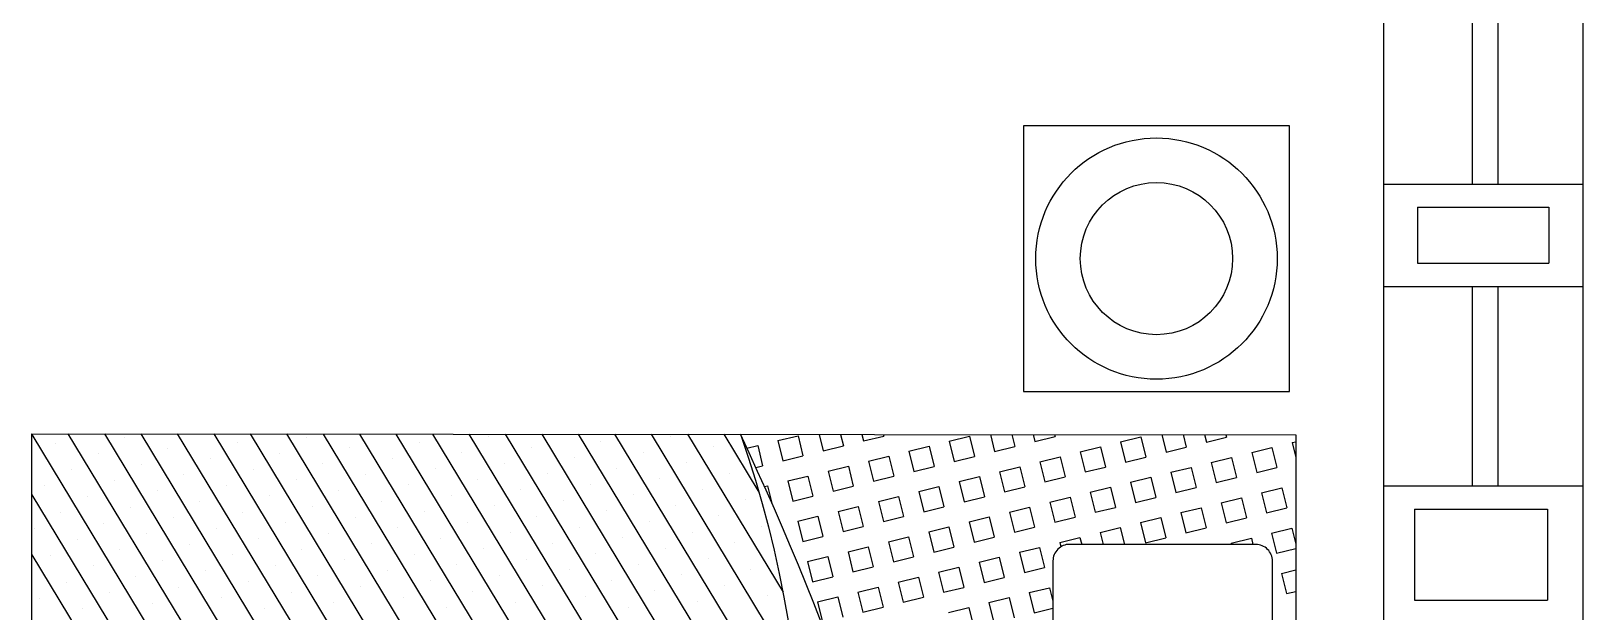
# Model space of a CAD drawing. Extents: x 152 to 700, y -120 to 84.
# Drawn here: x 231.431 to 233.764, y 21.026 to 21.901 of the extents above; entities that cross this region are included whole.
import ezdxf

# ---------------------------------------------------------------- set-up
doc = ezdxf.new("R2010")
doc.units = 0
doc.header["$LTSCALE"] = 0.03
doc.layers.get('0').update_dxf_attribs({"linetype": 'CONTINUOUS'})
for name, color, linetype in [('CALIDAD', 30, 'CONTINUOUS'), ('MUEBLES', 8, 'CONTINUOUS'), ('VENTANAS', 4, 'CONTINUOUS')]:
    doc.layers.add(name, color=color, linetype=linetype)

# ---------------------------------------------------------------- blocks, each defined once
blk = doc.blocks.new('*X4')
at = {"color": 0}
for p, q in [((190.904, 115.9935), (191.9423, 117.7121)), ((190.9041, 115.903), (191.9971, 117.7121)), ((190.9042, 115.8125), (192.0519, 117.7122)), ((190.9583, 115.8114), (192.1067, 117.7122)), ((191.0131, 115.8114), (192.1614, 117.7123)), ((191.0679, 115.8115), (192.2162, 117.7123)), ((191.1227, 115.8115), (192.271, 117.7123)), ((191.1774, 115.8116), (192.3258, 117.7124)), ((191.2322, 115.8116), (192.3806, 117.7124)), ((191.287, 115.8116), (191.9667, 116.9366)), ((191.3418, 115.8117), (191.9862, 116.8783)), ((191.3966, 115.8117), (192.0041, 116.8172)), ((191.4514, 115.8118), (192.0202, 116.7533)), ((191.5062, 115.8118), (192.0344, 116.6861)), ((191.561, 115.8118), (192.0463, 116.6151)), ((191.6158, 115.8119), (192.0555, 116.5398)), ((191.6705, 115.8119), (192.0617, 116.4593)), ((191.7253, 115.812), (192.064, 116.3725)), ((191.7801, 115.812), (192.0614, 116.2776)), ((191.8349, 115.812), (192.0523, 116.1718)), ((190.9804, 116.0746), (190.9804, 116.0746)), ((191.2537, 116.0738), (191.2537, 116.0738)), ((191.527, 116.0729), (191.527, 116.0729)), ((191.8004, 116.0721), (191.8004, 116.0721)), ((190.916, 116.0587), (190.916, 116.0587)), ((191.0205, 116.0504), (191.0205, 116.0504)), ((191.0849, 116.0662), (191.0849, 116.0662)), ((191.1893, 116.0579), (191.1893, 116.0579)), ((191.2938, 116.0495), (191.2938, 116.0495)), ((191.3582, 116.0654), (191.3582, 116.0654)), ((191.4627, 116.0571), (191.4627, 116.0571)), ((191.5672, 116.0487), (191.5672, 116.0487)), ((191.6315, 116.0646), (191.6315, 116.0646)), ((191.736, 116.0562), (191.736, 116.0562)), ((191.8405, 116.0479), (191.8405, 116.0479)), ((191.8897, 115.8121), (192.0333, 116.0498)), ((191.9048, 116.0638), (191.9048, 116.0638)), ((192.0093, 116.0554), (192.0093, 116.0554)), ((190.9561, 116.0345), (190.9561, 116.0345)), ((191.0606, 116.0261), (191.0606, 116.0261)), ((191.125, 116.042), (191.125, 116.042)), ((191.2295, 116.0336), (191.2295, 116.0336)), ((191.334, 116.0253), (191.334, 116.0253)), ((191.3983, 116.0412), (191.3983, 116.0412)), ((191.5028, 116.0328), (191.5028, 116.0328)), ((191.6073, 116.0245), (191.6073, 116.0245)), ((191.6716, 116.0403), (191.6716, 116.0403)), ((191.7761, 116.032), (191.7761, 116.032)), ((191.8806, 116.0236), (191.8806, 116.0236)), ((191.945, 116.0395), (191.945, 116.0395)), ((190.9963, 116.0102), (190.9963, 116.0102)), ((191.1007, 116.0019), (191.1007, 116.0019)), ((191.1651, 116.0178), (191.1651, 116.0178)), ((191.2696, 116.0094), (191.2696, 116.0094)), ((191.3741, 116.0011), (191.3741, 116.0011)), ((191.4384, 116.0169), (191.4384, 116.0169)), ((191.5429, 116.0086), (191.5429, 116.0086)), ((191.6474, 116.0002), (191.6474, 116.0002)), ((191.7118, 116.0161), (191.7118, 116.0161)), ((191.8162, 116.0077), (191.8162, 116.0077)), ((191.9851, 116.0153), (191.9851, 116.0153)), ((190.9319, 115.9944), (190.9319, 115.9944)), ((191.0364, 115.986), (191.0364, 115.986)), ((191.1409, 115.9776), (191.1409, 115.9776)), ((191.2052, 115.9935), (191.2052, 115.9935)), ((191.3097, 115.9852), (191.3097, 115.9852)), ((191.4786, 115.9927), (191.4786, 115.9927)), ((191.583, 115.9843), (191.583, 115.9843)), ((191.7519, 115.9919), (191.7519, 115.9919)), ((191.8564, 115.9835), (191.8564, 115.9835)), ((191.9207, 115.9994), (191.9207, 115.9994)), ((190.9077, 115.9542), (190.9077, 115.9542)), ((190.972, 115.9701), (190.972, 115.9701)), ((191.0765, 115.9618), (191.0765, 115.9618)), ((191.2454, 115.9693), (191.2454, 115.9693)), ((191.3498, 115.9609), (191.3498, 115.9609)), ((191.4142, 115.9768), (191.4142, 115.9768)), ((191.5187, 115.9685), (191.5187, 115.9685)), ((191.6232, 115.9601), (191.6232, 115.9601)), ((191.6875, 115.976), (191.6875, 115.976)), ((191.792, 115.9676), (191.792, 115.9676)), ((191.8965, 115.9593), (191.8965, 115.9593)), ((191.9608, 115.9752), (191.9608, 115.9752)), ((191.0121, 115.9459), (191.0121, 115.9459)), ((191.1166, 115.9375), (191.1166, 115.9375)), ((191.181, 115.9534), (191.181, 115.9534)), ((191.2855, 115.945), (191.2855, 115.945)), ((191.39, 115.9367), (191.39, 115.9367)), ((191.4543, 115.9526), (191.4543, 115.9526)), ((191.5588, 115.9442), (191.5588, 115.9442)), ((191.6633, 115.9359), (191.6633, 115.9359)), ((191.7276, 115.9517), (191.7276, 115.9517)), ((191.8321, 115.9434), (191.8321, 115.9434)), ((191.9366, 115.935), (191.9366, 115.935)), ((192.001, 115.9509), (192.001, 115.9509)), ((190.9478, 115.93), (190.9478, 115.93)), ((191.0523, 115.9216), (191.0523, 115.9216)), ((191.1568, 115.9133), (191.1568, 115.9133)), ((191.2211, 115.9292), (191.2211, 115.9292)), ((191.3256, 115.9208), (191.3256, 115.9208)), ((191.4301, 115.9125), (191.4301, 115.9125)), ((191.4944, 115.9283), (191.4944, 115.9283)), ((191.5989, 115.92), (191.5989, 115.92)), ((191.7034, 115.9116), (191.7034, 115.9116)), ((191.7678, 115.9275), (191.7678, 115.9275)), ((191.8722, 115.9191), (191.8722, 115.9191)), ((191.9767, 115.9108), (191.9767, 115.9108)), ((190.9235, 115.8899), (190.9235, 115.8899)), ((190.9879, 115.9058), (190.9879, 115.9058)), ((191.0924, 115.8974), (191.0924, 115.8974)), ((191.1969, 115.889), (191.1969, 115.889)), ((191.2612, 115.9049), (191.2612, 115.9049)), ((191.3657, 115.8966), (191.3657, 115.8966)), ((191.4702, 115.8882), (191.4702, 115.8882)), ((191.5346, 115.9041), (191.5346, 115.9041)), ((191.639, 115.8957), (191.639, 115.8957)), ((191.7435, 115.8874), (191.7435, 115.8874)), ((191.8079, 115.9033), (191.8079, 115.9033)), ((191.9124, 115.8949), (191.9124, 115.8949)), ((191.9445, 115.8121), (191.997, 115.8991)), ((190.9637, 115.8656), (190.9637, 115.8656)), ((191.028, 115.8815), (191.028, 115.8815)), ((191.1325, 115.8732), (191.1325, 115.8732)), ((191.237, 115.8648), (191.237, 115.8648)), ((191.3014, 115.8807), (191.3014, 115.8807)), ((191.4058, 115.8723), (191.4058, 115.8723)), ((191.5103, 115.864), (191.5103, 115.864)), ((191.5747, 115.8799), (191.5747, 115.8799)), ((191.6792, 115.8715), (191.6792, 115.8715)), ((191.7836, 115.8631), (191.7836, 115.8631)), ((191.848, 115.879), (191.848, 115.879)), ((191.9525, 115.8707), (191.9525, 115.8707)), ((191.0038, 115.8414), (191.0038, 115.8414)), ((191.0682, 115.8573), (191.0682, 115.8573)), ((191.1726, 115.8489), (191.1726, 115.8489)), ((191.2771, 115.8406), (191.2771, 115.8406)), ((191.3415, 115.8564), (191.3415, 115.8564)), ((191.446, 115.8481), (191.446, 115.8481)), ((191.5504, 115.8397), (191.5504, 115.8397)), ((191.6148, 115.8556), (191.6148, 115.8556)), ((191.7193, 115.8473), (191.7193, 115.8473)), ((191.8238, 115.8389), (191.8238, 115.8389)), ((191.8881, 115.8548), (191.8881, 115.8548)), ((190.9394, 115.8255), (190.9394, 115.8255)), ((191.0439, 115.8172), (191.0439, 115.8172)), ((191.1083, 115.833), (191.1083, 115.833)), ((191.2128, 115.8247), (191.2128, 115.8247)), ((191.3172, 115.8163), (191.3172, 115.8163)), ((191.3816, 115.8322), (191.3816, 115.8322)), ((191.4861, 115.8239), (191.4861, 115.8239)), ((191.5906, 115.8155), (191.5906, 115.8155)), ((191.6549, 115.8314), (191.6549, 115.8314)), ((191.7594, 115.823), (191.7594, 115.823)), ((191.8639, 115.8147), (191.8639, 115.8147)), ((191.9282, 115.8305), (191.9282, 115.8305))]:
    blk.add_line(p, q, dxfattribs=at)
blk = doc.blocks.new('*X5')
at = {"color": 0}
for p, q in [((192.0853, 116.0644), (192.0927, 116.0947)), ((192.3126, 116.0728), (192.3201, 116.1032)), ((192.3429, 116.0654), (192.3504, 116.0957)), ((192.1156, 116.0569), (192.1231, 116.0873)), ((192.1459, 116.0495), (192.1534, 116.0798)), ((192.1534, 116.0798), (192.1838, 116.0723)), ((192.1763, 116.042), (192.1838, 116.0723)), ((192.2823, 116.0803), (192.3126, 116.0728)), ((192.3733, 116.0579), (192.3808, 116.0882)), ((192.4036, 116.0504), (192.4111, 116.0808)), ((192.4111, 116.0808), (192.439, 116.0739)), ((192.0853, 116.0644), (192.1156, 116.0569)), ((192.1459, 116.0495), (192.1763, 116.042)), ((192.2066, 116.0345), (192.2141, 116.0649)), ((192.2141, 116.0649), (192.2444, 116.0574)), ((192.237, 116.0271), (192.2444, 116.0574)), ((192.2673, 116.0196), (192.2748, 116.0499)), ((192.2748, 116.0499), (192.3051, 116.0425)), ((192.3429, 116.0654), (192.3733, 116.0579)), ((192.4036, 116.0504), (192.434, 116.043)), ((192.434, 116.043), (192.439, 116.0633)), ((192.7827, 116.0215), (192.7902, 116.0519)), ((192.7902, 116.0519), (192.804, 116.0485)), ((192.0703, 116.0037), (192.0778, 116.0341)), ((192.0778, 116.0341), (192.1081, 116.0266)), ((192.1007, 115.9962), (192.1081, 116.0266)), ((192.2066, 116.0345), (192.237, 116.0271)), ((192.2977, 116.0121), (192.3051, 116.0425)), ((192.328, 116.0047), (192.3355, 116.035)), ((192.3355, 116.035), (192.3658, 116.0276)), ((192.3584, 115.9972), (192.3658, 116.0276)), ((192.0703, 116.0037), (192.1007, 115.9962)), ((192.131, 115.9888), (192.1385, 116.0191)), ((192.1385, 116.0191), (192.1688, 116.0117)), ((192.1614, 115.9813), (192.1688, 116.0117)), ((192.1917, 115.9738), (192.1992, 116.0042)), ((192.1992, 116.0042), (192.2295, 115.9967)), ((192.2673, 116.0196), (192.2977, 116.0121)), ((192.328, 116.0047), (192.3584, 115.9972)), ((192.3887, 115.9897), (192.3962, 116.0201)), ((192.3962, 116.0201), (192.4265, 116.0126)), ((192.4191, 115.9823), (192.4265, 116.0126)), ((192.7827, 116.0215), (192.804, 116.0163)), ((192.131, 115.9888), (192.1614, 115.9813)), ((192.222, 115.9664), (192.2295, 115.9967)), ((192.2524, 115.9589), (192.2599, 115.9893)), ((192.2599, 115.9893), (192.2902, 115.9818)), ((192.2827, 115.9514), (192.2902, 115.9818)), ((192.3887, 115.9897), (192.4191, 115.9823)), ((192.4494, 115.9748), (192.451, 115.9813)), ((192.4797, 115.9673), (192.4823, 115.9777)), ((192.5101, 115.9599), (192.5145, 115.9777)), ((192.5404, 115.9524), (192.5467, 115.9778)), ((192.7071, 115.9758), (192.7076, 115.9779)), ((192.7374, 115.9683), (192.7398, 115.9779)), ((192.7678, 115.9608), (192.7752, 115.9912)), ((192.7752, 115.9912), (192.804, 115.9841)), ((192.7981, 115.9534), (192.804, 115.9774)), ((192.0554, 115.943), (192.0629, 115.9734)), ((192.0629, 115.9734), (192.0932, 115.9659)), ((192.0857, 115.9355), (192.0932, 115.9659)), ((192.1161, 115.9281), (192.1235, 115.9584)), ((192.1235, 115.9584), (192.1539, 115.951)), ((192.1917, 115.9738), (192.222, 115.9664)), ((192.2524, 115.9589), (192.2827, 115.9514)), ((192.3131, 115.944), (192.3205, 115.9743)), ((192.3205, 115.9743), (192.3509, 115.9669)), ((192.3434, 115.9365), (192.3509, 115.9669)), ((192.3738, 115.9291), (192.3812, 115.9594)), ((192.3812, 115.9594), (192.4116, 115.9519)), ((192.4494, 115.9748), (192.4797, 115.9673)), ((192.5101, 115.9599), (192.5404, 115.9524)), ((192.5708, 115.945), (192.5782, 115.9753)), ((192.5782, 115.9753), (192.6086, 115.9678)), ((192.6011, 115.9375), (192.6086, 115.9678)), ((192.6315, 115.93), (192.6389, 115.9604)), ((192.6389, 115.9604), (192.6693, 115.9529)), ((192.7071, 115.9758), (192.7374, 115.9683)), ((192.7678, 115.9608), (192.7981, 115.9534)), ((192.0554, 115.943), (192.0857, 115.9355)), ((192.1464, 115.9206), (192.1539, 115.951)), ((192.1768, 115.9132), (192.1842, 115.9435)), ((192.1842, 115.9435), (192.2146, 115.936)), ((192.2071, 115.9057), (192.2146, 115.936)), ((192.3131, 115.944), (192.3434, 115.9365)), ((192.4041, 115.9216), (192.4116, 115.9519)), ((192.4345, 115.9141), (192.4419, 115.9445)), ((192.4419, 115.9445), (192.4723, 115.937)), ((192.4648, 115.9067), (192.4723, 115.937)), ((192.5708, 115.945), (192.6011, 115.9375)), ((192.6618, 115.9226), (192.6693, 115.9529)), ((192.6922, 115.9151), (192.6996, 115.9454)), ((192.6996, 115.9454), (192.73, 115.938)), ((192.7225, 115.9076), (192.73, 115.938)), ((192.7528, 115.9002), (192.7603, 115.9305)), ((192.7603, 115.9305), (192.7907, 115.923)), ((192.0101, 115.8898), (192.0165, 115.9157)), ((192.0405, 115.8823), (192.0479, 115.9127)), ((192.0479, 115.9127), (192.0783, 115.9052)), ((192.1161, 115.9281), (192.1464, 115.9206)), ((192.1768, 115.9132), (192.2071, 115.9057)), ((192.2375, 115.8982), (192.2449, 115.9286)), ((192.2449, 115.9286), (192.2753, 115.9211)), ((192.2678, 115.8908), (192.2753, 115.9211)), ((192.2982, 115.8833), (192.3056, 115.9136)), ((192.3056, 115.9136), (192.336, 115.9062)), ((192.3738, 115.9291), (192.4041, 115.9216)), ((192.4345, 115.9141), (192.4648, 115.9067)), ((192.4952, 115.8992), (192.5026, 115.9295)), ((192.5026, 115.9295), (192.533, 115.9221)), ((192.5255, 115.8917), (192.533, 115.9221)), ((192.5558, 115.8843), (192.5633, 115.9146)), ((192.5633, 115.9146), (192.5937, 115.9071)), ((192.5862, 115.8768), (192.5937, 115.9071)), ((192.6315, 115.93), (192.6618, 115.9226)), ((192.6922, 115.9151), (192.7225, 115.9076)), ((192.7832, 115.8927), (192.7907, 115.923)), ((192.0055, 115.8909), (192.0101, 115.8898)), ((192.0708, 115.8749), (192.0783, 115.9052)), ((192.1012, 115.8674), (192.1086, 115.8977)), ((192.1086, 115.8977), (192.139, 115.8903)), ((192.1315, 115.8599), (192.139, 115.8903)), ((192.2375, 115.8982), (192.2678, 115.8908)), ((192.3285, 115.8758), (192.336, 115.9062)), ((192.3588, 115.8684), (192.3663, 115.8987)), ((192.3663, 115.8987), (192.3967, 115.8912)), ((192.3892, 115.8609), (192.3967, 115.8912)), ((192.4195, 115.8534), (192.427, 115.8838)), ((192.427, 115.8838), (192.4573, 115.8763)), ((192.4952, 115.8992), (192.5255, 115.8917)), ((192.5558, 115.8843), (192.5862, 115.8768)), ((192.6165, 115.8693), (192.624, 115.8997)), ((192.624, 115.8997), (192.6543, 115.8922)), ((192.6469, 115.8619), (192.6543, 115.8922)), ((192.6772, 115.8544), (192.6847, 115.8847)), ((192.6847, 115.8847), (192.715, 115.8773)), ((192.7528, 115.9002), (192.7832, 115.8927)), ((191.9924, 115.862), (192.0027, 115.8594)), ((192.0405, 115.8823), (192.0708, 115.8749)), ((192.1012, 115.8674), (192.1315, 115.8599)), ((192.1618, 115.8525), (192.1693, 115.8828)), ((192.1693, 115.8828), (192.1997, 115.8753)), ((192.1922, 115.845), (192.1997, 115.8753)), ((192.2225, 115.8375), (192.23, 115.8679)), ((192.23, 115.8679), (192.2603, 115.8604)), ((192.2529, 115.8301), (192.2603, 115.8604)), ((192.2982, 115.8833), (192.3285, 115.8758)), ((192.3588, 115.8684), (192.3892, 115.8609)), ((192.4499, 115.846), (192.4573, 115.8763)), ((192.4802, 115.8385), (192.4877, 115.8688)), ((192.4877, 115.8688), (192.518, 115.8614)), ((192.5106, 115.831), (192.518, 115.8614)), ((192.6165, 115.8693), (192.6469, 115.8619)), ((192.7076, 115.8469), (192.715, 115.8773)), ((192.7379, 115.8395), (192.7454, 115.8698)), ((192.7454, 115.8698), (192.7757, 115.8623)), ((192.7683, 115.832), (192.7757, 115.8623)), ((191.9952, 115.8291), (192.0027, 115.8594)), ((192.0255, 115.8216), (192.033, 115.852)), ((192.033, 115.852), (192.0633, 115.8445)), ((192.0559, 115.8142), (192.0633, 115.8445)), ((192.0876, 115.8122), (192.0937, 115.837)), ((192.0937, 115.837), (192.124, 115.8296)), ((192.1618, 115.8525), (192.1922, 115.845)), ((192.2225, 115.8375), (192.2529, 115.8301)), ((192.2832, 115.8226), (192.2907, 115.8529)), ((192.2907, 115.8529), (192.321, 115.8455)), ((192.3136, 115.8151), (192.321, 115.8455)), ((192.3451, 115.8124), (192.3514, 115.838)), ((192.3514, 115.838), (192.3817, 115.8306)), ((192.4195, 115.8534), (192.4499, 115.846)), ((192.4802, 115.8385), (192.5106, 115.831)), ((192.5409, 115.8236), (192.5484, 115.8539)), ((192.5484, 115.8539), (192.5787, 115.8464)), ((192.5713, 115.8161), (192.5787, 115.8464)), ((192.6026, 115.8126), (192.6091, 115.839)), ((192.6091, 115.839), (192.6394, 115.8315)), ((192.6772, 115.8544), (192.7076, 115.8469)), ((192.7379, 115.8395), (192.7683, 115.832)), ((192.7986, 115.8245), (192.8041, 115.847)), ((191.9791, 115.8331), (191.9952, 115.8291)), ((192.0255, 115.8216), (192.0559, 115.8142)), ((192.1198, 115.8122), (192.124, 115.8296)), ((192.152, 115.8123), (192.1544, 115.8221)), ((192.1544, 115.8221), (192.1847, 115.8147)), ((192.1841, 115.8123), (192.1847, 115.8147)), ((192.2832, 115.8226), (192.3136, 115.8151)), ((192.3773, 115.8124), (192.3817, 115.8306)), ((192.4095, 115.8124), (192.4121, 115.8231)), ((192.4121, 115.8231), (192.4424, 115.8156)), ((192.4416, 115.8125), (192.4424, 115.8156)), ((192.5409, 115.8236), (192.5713, 115.8161)), ((192.6348, 115.8126), (192.6394, 115.8315)), ((192.667, 115.8126), (192.6698, 115.8241)), ((192.6698, 115.8241), (192.7001, 115.8166)), ((192.6991, 115.8127), (192.7001, 115.8166)), ((192.7986, 115.8245), (192.8042, 115.8232))]:
    blk.add_line(p, q, dxfattribs=at)

msp = doc.modelspace()

# ---------------------------------------------------------------- linework, layer by layer
at = {"ltscale": 0.03}
for p, q in [((233.7642, 26.1028), (233.7642, 17.7778)), ((233.4642, 22.8528), (233.4642, 18.0761)), ((233.4642, 21.6704), (233.7642, 21.6704)), ((233.4642, 21.5162), (233.7642, 21.5162)), ((233.4642, 21.2162), (233.7642, 21.2162))]:
    msp.add_line(p, q, dxfattribs=at)
at = {"layer": 'CALIDAD', "ltscale": 0.03}
for p, q in [((233.5156, 21.6354), (233.7129, 21.6354)), ((233.5156, 21.6354), (233.5156, 21.5512)), ((233.7129, 21.6354), (233.7129, 21.5512)), ((233.5156, 21.5512), (233.7129, 21.5512)), ((233.511, 21.1812), (233.7107, 21.1812)), ((233.511, 21.1812), (233.511, 21.0443)), ((233.7107, 21.1812), (233.7107, 21.0443)), ((233.511, 21.0443), (233.7107, 21.0443))]:
    msp.add_line(p, q, dxfattribs=at)
at = {"layer": 'MUEBLES', "color": 8}
for points in [[(232.923, 21.7582), (232.923, 21.3582), (233.323, 21.3582), (233.323, 21.7582)], [(231.4311, 19.3945), (231.4325, 21.2945), (233.3325, 21.2932), (233.3311, 19.3932)]]:
    msp.add_lwpolyline(points, close=True, dxfattribs=at)
for points in [[(232.9311, 19.3935, 0.108437), (232.4976, 21.2938, -0.172234), (232.4918, 20.1603, -0.165056)], [(233.2724, 21.128), (232.9924, 21.1282, 0.414214), (232.9674, 21.1032), (232.9669, 20.4528, 0.414214), (232.9919, 20.4278), (233.2719, 20.4276, 0.414214), (233.2969, 20.4526), (233.2974, 21.103, 0.414214)]]:
    msp.add_lwpolyline(points, format="xyb", close=True, dxfattribs=at)
for radius in [0.1815, 0.1145]:
    msp.add_circle((233.123, 21.5582), radius, dxfattribs=at)
at = {"layer": 'VENTANAS', "ltscale": 0.03}
for p, q in [((233.5975, 21.9704), (233.5975, 21.6704)), ((233.636, 21.9704), (233.636, 21.6704)), ((233.5975, 21.5162), (233.5975, 21.2162)), ((233.636, 21.5162), (233.636, 21.2162))]:
    msp.add_line(p, q, dxfattribs=at)

# ---------------------------------------------------------------- block references
at = {"layer": 'MUEBLES', "color": 8, "linetype": 'Continuous', "xscale": -1, "rotation": 180}
for name in ['*X4', '*X5']:
    msp.add_blockref(name, (40.5283, 137.1059), dxfattribs=at)

doc.saveas('drawing.dxf')
